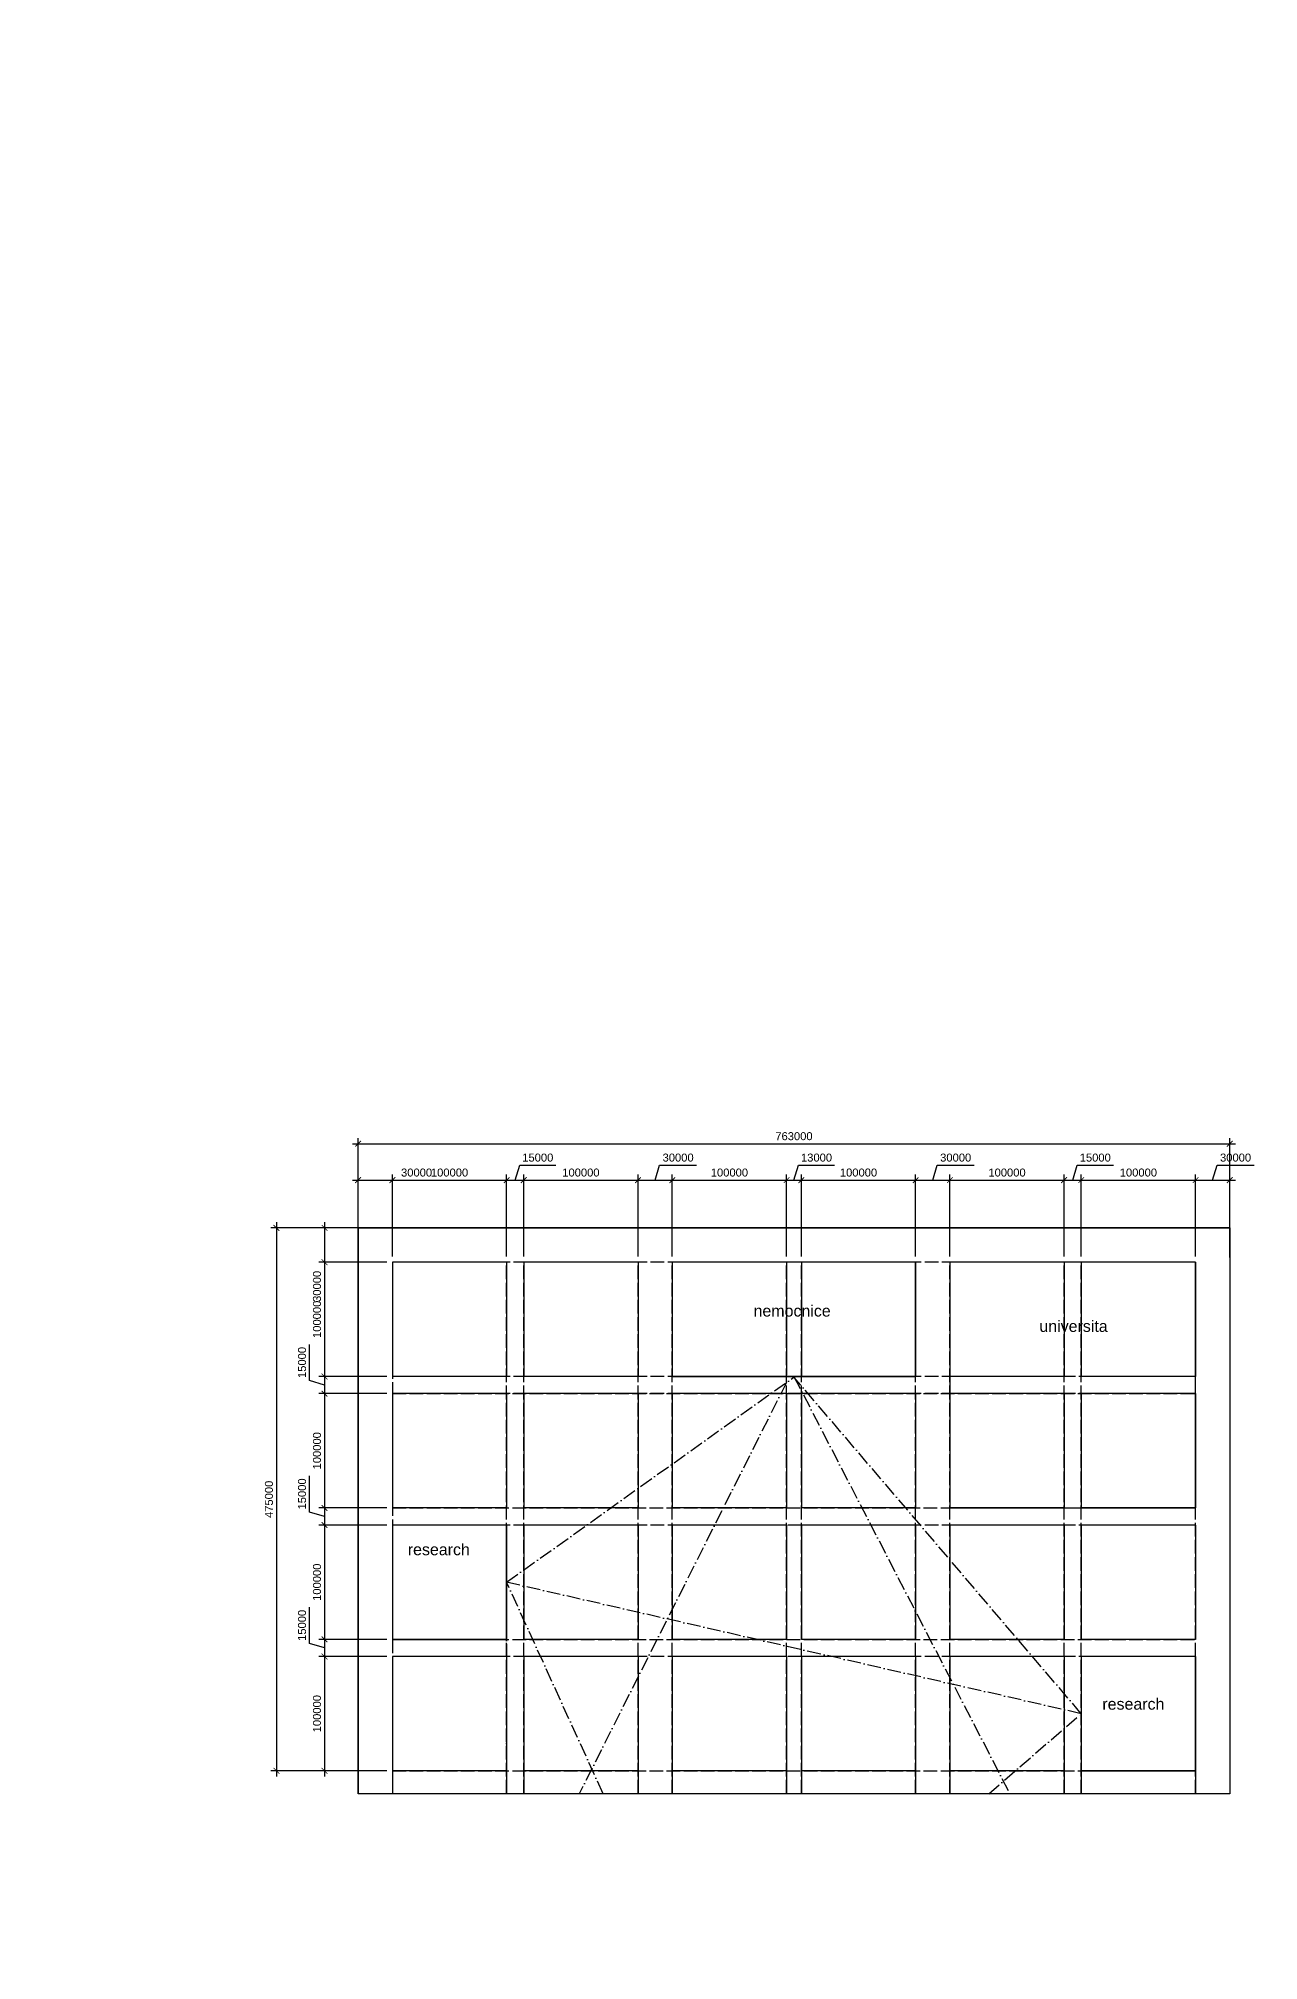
# Model space of a CAD drawing. Header units: millimetres. Extents: x -14568604 to 2614826, y -15966657 to 4339860.
# Drawn here: x -1032370 to 35721, y 446452 to 2128065 of the extents above; entities that cross this region are included whole.
import ezdxf

# ---------------------------------------------------------------- set-up
doc = ezdxf.new("R2010")
doc.units = ezdxf.units.MM
doc.linetypes.add('ACAD_ISO02W100', pattern=[15, 12, -3])
doc.linetypes.add('ACAD_ISO10W100', pattern=[18, 12, -3, 0, -3])
for name, color, linetype in [('kóty', 150, 'Continuous'), ('občanská vybavenost', 170, 'Continuous'), ('základní mřížka', 50, 'ACAD_ISO02W100')]:
    doc.layers.add(name, color=color, linetype=linetype)
for name, color, linetype, lineweight in [('master plan', 7, 'Continuous', 30), ('nedzemní dráha', 224, 'ACAD_ISO10W100', 30), ('research centra', 220, 'Continuous', 30), ('universita', 90, 'Continuous', 30)]:
    doc.layers.add(name, color=color, linetype=linetype, lineweight=lineweight)
doc.styles.get("Standard").update_dxf_attribs({"font": 'arial.ttf'})
doc.dimstyles.new('k', dxfattribs={"dimtxt": 7000, "dimasz": 5000, "dimexe": 5000, "dimexo": 5000, "dimgap": 3000, "dimtad": 1, "dimtxsty": 'Standard', "dimblk": 'ARCHTICK', "dimcen": 2.5, "dimdle": 5000, "dimadec": 0, "dimazin": 0, "dimtfac": 1, "dimtmove": 0, "dimatfit": 3, "dimldrblk": 'ARCHTICK', "dimfxl": 1, "dimarcsym": 0})

# ---------------------------------------------------------------- blocks, each defined once
blk = doc.blocks.new('_ArchTick')
at = {"color": 0, "linetype": 'ByBlock', "const_width": 0.15}
blk.add_lwpolyline([(-0.5, -0.5), (0.5, 0.5)], dxfattribs=at)
blk = doc.blocks.new('*D2')
at = {"layer": 'Defpoints', "color": 0, "transparency": 16777216}
for p in [(10506, 1161052), (-752494, 1087446), (10506, 1087446)]:
    blk.add_point(p, dxfattribs=at)
at = {"layer": 'kóty', "color": 0, "lineweight": -2, "transparency": 16777216}
for p, q in [((-757494, 1161052), (15506, 1161052)), ((-752494, 1092446), (-752494, 1166052)), ((10506, 1092446), (10506, 1166052))]:
    blk.add_line(p, q, dxfattribs=at)
at = {"layer": 'kóty', "color": 0, "lineweight": -2, "transparency": 16777216, "xscale": 5000, "yscale": 5000, "zscale": 5000, "rotation": 180}
blk.add_blockref('_ArchTick', (-752494, 1161052), dxfattribs=at)
at = {"layer": 'kóty', "color": 0, "lineweight": -2, "transparency": 16777216, "xscale": 5000, "yscale": 5000, "zscale": 5000}
blk.add_blockref('_ArchTick', (10506, 1161052), dxfattribs=at)
at = {"layer": 'kóty', "color": 0, "transparency": 16777216, "insert": (-370994, 1167629), "char_height": 7000, "attachment_point": 5}
blk.add_mtext('763000', dxfattribs=at)
blk = doc.blocks.new('*D3')
at = {"layer": 'Defpoints', "color": 0, "transparency": 16777216}
for p in [(-722494, 1129249), (-752494, 1056815), (-722494, 1057446)]:
    blk.add_point(p, dxfattribs=at)
at = {"layer": 'kóty', "color": 0, "lineweight": -2, "transparency": 16777216}
for p, q in [((-757494, 1129249), (-722494, 1129249)), ((-752494, 1061815), (-752494, 1134249)), ((-722494, 1062446), (-722494, 1134249)), ((-722494, 1129249), (-685180, 1129249))]:
    blk.add_line(p, q, dxfattribs=at)
at = {"layer": 'kóty', "color": 0, "lineweight": -2, "transparency": 16777216, "xscale": 5000, "yscale": 5000, "zscale": 5000, "rotation": 180}
blk.add_blockref('_ArchTick', (-752494, 1129249), dxfattribs=at)
at = {"layer": 'kóty', "color": 0, "lineweight": -2, "transparency": 16777216, "xscale": 5000, "yscale": 5000, "zscale": 5000}
blk.add_blockref('_ArchTick', (-722494, 1129249), dxfattribs=at)
at = {"layer": 'kóty', "color": 0, "transparency": 16777216, "insert": (-701337, 1135825), "char_height": 7000, "attachment_point": 5}
blk.add_mtext('30000', dxfattribs=at)
blk = doc.blocks.new('*D4')
at = {"layer": 'Defpoints', "color": 0, "transparency": 16777216}
for p in [(-622494, 1129249), (-722494, 1057446), (-622494, 1057446)]:
    blk.add_point(p, dxfattribs=at)
at = {"layer": 'kóty', "color": 0, "lineweight": -2, "transparency": 16777216}
for p, q in [((-727494, 1129249), (-617494, 1129249)), ((-722494, 1062446), (-722494, 1134249)), ((-622494, 1062446), (-622494, 1134249))]:
    blk.add_line(p, q, dxfattribs=at)
at = {"layer": 'kóty', "color": 0, "lineweight": -2, "transparency": 16777216, "xscale": 5000, "yscale": 5000, "zscale": 5000, "rotation": 180}
blk.add_blockref('_ArchTick', (-722494, 1129249), dxfattribs=at)
at = {"layer": 'kóty', "color": 0, "lineweight": -2, "transparency": 16777216, "xscale": 5000, "yscale": 5000, "zscale": 5000}
blk.add_blockref('_ArchTick', (-622494, 1129249), dxfattribs=at)
at = {"layer": 'kóty', "color": 0, "transparency": 16777216, "insert": (-672494, 1135823), "char_height": 7000, "attachment_point": 5}
blk.add_mtext('100000', dxfattribs=at)
blk = doc.blocks.new('*D5')
at = {"layer": 'Defpoints', "color": 0, "transparency": 16777216}
for p in [(-607494, 1129249), (-622494, 1057446), (-607494, 1057446)]:
    blk.add_point(p, dxfattribs=at)
at = {"layer": 'kóty', "color": 0, "lineweight": -2, "transparency": 16777216}
for p, q in [((-627494, 1129249), (-602494, 1129249)), ((-622494, 1062446), (-622494, 1134249)), ((-614994, 1129249), (-611072, 1142323)), ((-611072, 1142323), (-579412, 1142323)), ((-607494, 1062446), (-607494, 1134249))]:
    blk.add_line(p, q, dxfattribs=at)
at = {"layer": 'kóty', "color": 0, "lineweight": -2, "transparency": 16777216, "xscale": 5000, "yscale": 5000, "zscale": 5000, "rotation": 180}
blk.add_blockref('_ArchTick', (-622494, 1129249), dxfattribs=at)
at = {"layer": 'kóty', "color": 0, "lineweight": -2, "transparency": 16777216, "xscale": 5000, "yscale": 5000, "zscale": 5000}
blk.add_blockref('_ArchTick', (-607494, 1129249), dxfattribs=at)
at = {"layer": 'kóty', "color": 0, "transparency": 16777216, "insert": (-595242, 1148897), "char_height": 7000, "attachment_point": 5}
blk.add_mtext('15000', dxfattribs=at)
blk = doc.blocks.new('*D6')
at = {"layer": 'Defpoints', "color": 0, "transparency": 16777216}
for p in [(-507494, 1129249), (-607494, 1057446), (-507494, 1057446)]:
    blk.add_point(p, dxfattribs=at)
at = {"layer": 'kóty', "color": 0, "lineweight": -2, "transparency": 16777216}
for p, q in [((-612494, 1129249), (-502494, 1129249)), ((-607494, 1062446), (-607494, 1134249)), ((-507494, 1062446), (-507494, 1134249))]:
    blk.add_line(p, q, dxfattribs=at)
at = {"layer": 'kóty', "color": 0, "lineweight": -2, "transparency": 16777216, "xscale": 5000, "yscale": 5000, "zscale": 5000, "rotation": 180}
blk.add_blockref('_ArchTick', (-607494, 1129249), dxfattribs=at)
at = {"layer": 'kóty', "color": 0, "lineweight": -2, "transparency": 16777216, "xscale": 5000, "yscale": 5000, "zscale": 5000}
blk.add_blockref('_ArchTick', (-507494, 1129249), dxfattribs=at)
at = {"layer": 'kóty', "color": 0, "transparency": 16777216, "insert": (-557494, 1135823), "char_height": 7000, "attachment_point": 5}
blk.add_mtext('100000', dxfattribs=at)
blk = doc.blocks.new('*D7')
at = {"layer": 'Defpoints', "color": 0, "transparency": 16777216}
for p in [(-477494, 1129249), (-507494, 1057446), (-477494, 1057446)]:
    blk.add_point(p, dxfattribs=at)
at = {"layer": 'kóty', "color": 0, "lineweight": -2, "transparency": 16777216}
for p, q in [((-512494, 1129249), (-472494, 1129249)), ((-507494, 1062446), (-507494, 1134249)), ((-492494, 1129249), (-488571, 1142325)), ((-488571, 1142325), (-456257, 1142325)), ((-477494, 1062446), (-477494, 1134249))]:
    blk.add_line(p, q, dxfattribs=at)
at = {"layer": 'kóty', "color": 0, "lineweight": -2, "transparency": 16777216, "xscale": 5000, "yscale": 5000, "zscale": 5000, "rotation": 180}
blk.add_blockref('_ArchTick', (-507494, 1129249), dxfattribs=at)
at = {"layer": 'kóty', "color": 0, "lineweight": -2, "transparency": 16777216, "xscale": 5000, "yscale": 5000, "zscale": 5000}
blk.add_blockref('_ArchTick', (-477494, 1129249), dxfattribs=at)
at = {"layer": 'kóty', "color": 0, "transparency": 16777216, "insert": (-472414, 1148902), "char_height": 7000, "attachment_point": 5}
blk.add_mtext('30000', dxfattribs=at)
blk = doc.blocks.new('*D8')
at = {"layer": 'Defpoints', "color": 0, "transparency": 16777216}
for p in [(-377494, 1129249), (-477494, 1057446), (-377494, 1057446)]:
    blk.add_point(p, dxfattribs=at)
at = {"layer": 'kóty', "color": 0, "lineweight": -2, "transparency": 16777216}
for p, q in [((-482494, 1129249), (-372494, 1129249)), ((-477494, 1062446), (-477494, 1134249)), ((-377494, 1062446), (-377494, 1134249))]:
    blk.add_line(p, q, dxfattribs=at)
at = {"layer": 'kóty', "color": 0, "lineweight": -2, "transparency": 16777216, "xscale": 5000, "yscale": 5000, "zscale": 5000, "rotation": 180}
blk.add_blockref('_ArchTick', (-477494, 1129249), dxfattribs=at)
at = {"layer": 'kóty', "color": 0, "lineweight": -2, "transparency": 16777216, "xscale": 5000, "yscale": 5000, "zscale": 5000}
blk.add_blockref('_ArchTick', (-377494, 1129249), dxfattribs=at)
at = {"layer": 'kóty', "color": 0, "transparency": 16777216, "insert": (-427494, 1135823), "char_height": 7000, "attachment_point": 5}
blk.add_mtext('100000', dxfattribs=at)
blk = doc.blocks.new('*D9')
at = {"layer": 'Defpoints', "color": 0, "transparency": 16777216}
for p in [(-364494, 1129249), (-377494, 1057446), (-364494, 1057446)]:
    blk.add_point(p, dxfattribs=at)
at = {"layer": 'kóty', "color": 0, "lineweight": -2, "transparency": 16777216}
for p, q in [((-382494, 1129249), (-359494, 1129249)), ((-377494, 1062446), (-377494, 1134249)), ((-370994, 1129249), (-367071, 1142325)), ((-367071, 1142325), (-335411, 1142325)), ((-364494, 1062446), (-364494, 1134249))]:
    blk.add_line(p, q, dxfattribs=at)
at = {"layer": 'kóty', "color": 0, "lineweight": -2, "transparency": 16777216, "xscale": 5000, "yscale": 5000, "zscale": 5000, "rotation": 180}
blk.add_blockref('_ArchTick', (-377494, 1129249), dxfattribs=at)
at = {"layer": 'kóty', "color": 0, "lineweight": -2, "transparency": 16777216, "xscale": 5000, "yscale": 5000, "zscale": 5000}
blk.add_blockref('_ArchTick', (-364494, 1129249), dxfattribs=at)
at = {"layer": 'kóty', "color": 0, "transparency": 16777216, "insert": (-351241, 1148902), "char_height": 7000, "attachment_point": 5}
blk.add_mtext('13000', dxfattribs=at)
blk = doc.blocks.new('*D10')
at = {"layer": 'Defpoints', "color": 0, "transparency": 16777216}
for p in [(-264494, 1129249), (-364494, 1057446), (-264494, 1057446)]:
    blk.add_point(p, dxfattribs=at)
at = {"layer": 'kóty', "color": 0, "lineweight": -2, "transparency": 16777216}
for p, q in [((-369494, 1129249), (-259494, 1129249)), ((-364494, 1062446), (-364494, 1134249)), ((-264494, 1062446), (-264494, 1134249))]:
    blk.add_line(p, q, dxfattribs=at)
at = {"layer": 'kóty', "color": 0, "lineweight": -2, "transparency": 16777216, "xscale": 5000, "yscale": 5000, "zscale": 5000, "rotation": 180}
blk.add_blockref('_ArchTick', (-364494, 1129249), dxfattribs=at)
at = {"layer": 'kóty', "color": 0, "lineweight": -2, "transparency": 16777216, "xscale": 5000, "yscale": 5000, "zscale": 5000}
blk.add_blockref('_ArchTick', (-264494, 1129249), dxfattribs=at)
at = {"layer": 'kóty', "color": 0, "transparency": 16777216, "insert": (-314494, 1135823), "char_height": 7000, "attachment_point": 5}
blk.add_mtext('100000', dxfattribs=at)
blk = doc.blocks.new('*D11')
at = {"layer": 'Defpoints', "color": 0, "transparency": 16777216}
for p in [(-234494, 1129249), (-264494, 1057446), (-234494, 1057446)]:
    blk.add_point(p, dxfattribs=at)
at = {"layer": 'kóty', "color": 0, "lineweight": -2, "transparency": 16777216}
for p, q in [((-269494, 1129249), (-229494, 1129249)), ((-264494, 1062446), (-264494, 1134249)), ((-249494, 1129249), (-245571, 1142325)), ((-245571, 1142325), (-213257, 1142325)), ((-234494, 1062446), (-234494, 1134249))]:
    blk.add_line(p, q, dxfattribs=at)
at = {"layer": 'kóty', "color": 0, "lineweight": -2, "transparency": 16777216, "xscale": 5000, "yscale": 5000, "zscale": 5000, "rotation": 180}
blk.add_blockref('_ArchTick', (-264494, 1129249), dxfattribs=at)
at = {"layer": 'kóty', "color": 0, "lineweight": -2, "transparency": 16777216, "xscale": 5000, "yscale": 5000, "zscale": 5000}
blk.add_blockref('_ArchTick', (-234494, 1129249), dxfattribs=at)
at = {"layer": 'kóty', "color": 0, "transparency": 16777216, "insert": (-229414, 1148902), "char_height": 7000, "attachment_point": 5}
blk.add_mtext('30000', dxfattribs=at)
blk = doc.blocks.new('*D12')
at = {"layer": 'Defpoints', "color": 0, "transparency": 16777216}
for p in [(-134494, 1129249), (-234494, 1057446), (-134494, 1057446)]:
    blk.add_point(p, dxfattribs=at)
at = {"layer": 'kóty', "color": 0, "lineweight": -2, "transparency": 16777216}
for p, q in [((-239494, 1129249), (-129494, 1129249)), ((-234494, 1062446), (-234494, 1134249)), ((-134494, 1062446), (-134494, 1134249))]:
    blk.add_line(p, q, dxfattribs=at)
at = {"layer": 'kóty', "color": 0, "lineweight": -2, "transparency": 16777216, "xscale": 5000, "yscale": 5000, "zscale": 5000, "rotation": 180}
blk.add_blockref('_ArchTick', (-234494, 1129249), dxfattribs=at)
at = {"layer": 'kóty', "color": 0, "lineweight": -2, "transparency": 16777216, "xscale": 5000, "yscale": 5000, "zscale": 5000}
blk.add_blockref('_ArchTick', (-134494, 1129249), dxfattribs=at)
at = {"layer": 'kóty', "color": 0, "transparency": 16777216, "insert": (-184494, 1135823), "char_height": 7000, "attachment_point": 5}
blk.add_mtext('100000', dxfattribs=at)
blk = doc.blocks.new('*D13')
at = {"layer": 'Defpoints', "color": 0, "transparency": 16777216}
for p in [(-119494, 1129249), (-134494, 1057446), (-119494, 1057446)]:
    blk.add_point(p, dxfattribs=at)
at = {"layer": 'kóty', "color": 0, "lineweight": -2, "transparency": 16777216}
for p, q in [((-139494, 1129249), (-114494, 1129249)), ((-134494, 1062446), (-134494, 1134249)), ((-126994, 1129249), (-123072, 1142323)), ((-123072, 1142323), (-91412, 1142323)), ((-119494, 1062446), (-119494, 1134249))]:
    blk.add_line(p, q, dxfattribs=at)
at = {"layer": 'kóty', "color": 0, "lineweight": -2, "transparency": 16777216, "xscale": 5000, "yscale": 5000, "zscale": 5000, "rotation": 180}
blk.add_blockref('_ArchTick', (-134494, 1129249), dxfattribs=at)
at = {"layer": 'kóty', "color": 0, "lineweight": -2, "transparency": 16777216, "xscale": 5000, "yscale": 5000, "zscale": 5000}
blk.add_blockref('_ArchTick', (-119494, 1129249), dxfattribs=at)
at = {"layer": 'kóty', "color": 0, "transparency": 16777216, "insert": (-107242, 1148897), "char_height": 7000, "attachment_point": 5}
blk.add_mtext('15000', dxfattribs=at)
blk = doc.blocks.new('*D14')
at = {"layer": 'Defpoints', "color": 0, "transparency": 16777216}
for p in [(-19494, 1129249), (-119494, 1057446), (-19494, 1057446)]:
    blk.add_point(p, dxfattribs=at)
at = {"layer": 'kóty', "color": 0, "lineweight": -2, "transparency": 16777216}
for p, q in [((-124494, 1129249), (-14494, 1129249)), ((-119494, 1062446), (-119494, 1134249)), ((-19494, 1062446), (-19494, 1134249))]:
    blk.add_line(p, q, dxfattribs=at)
at = {"layer": 'kóty', "color": 0, "lineweight": -2, "transparency": 16777216, "xscale": 5000, "yscale": 5000, "zscale": 5000, "rotation": 180}
blk.add_blockref('_ArchTick', (-119494, 1129249), dxfattribs=at)
at = {"layer": 'kóty', "color": 0, "lineweight": -2, "transparency": 16777216, "xscale": 5000, "yscale": 5000, "zscale": 5000}
blk.add_blockref('_ArchTick', (-19494, 1129249), dxfattribs=at)
at = {"layer": 'kóty', "color": 0, "transparency": 16777216, "insert": (-69494, 1135823), "char_height": 7000, "attachment_point": 5}
blk.add_mtext('100000', dxfattribs=at)
blk = doc.blocks.new('*D15')
at = {"layer": 'Defpoints', "color": 0, "transparency": 16777216}
for p in [(10506, 1129249), (-19494, 1057446), (10506, 1056425)]:
    blk.add_point(p, dxfattribs=at)
at = {"layer": 'kóty', "color": 0, "lineweight": -2, "transparency": 16777216}
for p, q in [((-24494, 1129249), (15506, 1129249)), ((-19494, 1062446), (-19494, 1134249)), ((-4494, 1129249), (-571, 1142325)), ((-571, 1142325), (31743, 1142325)), ((10506, 1061425), (10506, 1134249))]:
    blk.add_line(p, q, dxfattribs=at)
at = {"layer": 'kóty', "color": 0, "lineweight": -2, "transparency": 16777216, "xscale": 5000, "yscale": 5000, "zscale": 5000, "rotation": 180}
blk.add_blockref('_ArchTick', (-19494, 1129249), dxfattribs=at)
at = {"layer": 'kóty', "color": 0, "lineweight": -2, "transparency": 16777216, "xscale": 5000, "yscale": 5000, "zscale": 5000}
blk.add_blockref('_ArchTick', (10506, 1129249), dxfattribs=at)
at = {"layer": 'kóty', "color": 0, "transparency": 16777216, "insert": (15586, 1148902), "char_height": 7000, "attachment_point": 5}
blk.add_mtext('30000', dxfattribs=at)
blk = doc.blocks.new('*D16')
at = {"layer": 'Defpoints', "color": 0, "transparency": 16777216}
for p in [(-752494, 1087446), (-823977, 612446), (-722494, 612446)]:
    blk.add_point(p, dxfattribs=at)
at = {"layer": 'kóty', "color": 0, "lineweight": -2, "transparency": 16777216}
for p, q in [((-757494, 1087446), (-828977, 1087446)), ((-823977, 1092446), (-823977, 607446)), ((-727494, 612446), (-828977, 612446))]:
    blk.add_line(p, q, dxfattribs=at)
at = {"layer": 'kóty', "color": 0, "lineweight": -2, "transparency": 16777216, "xscale": 5000, "yscale": 5000, "zscale": 5000}
for p, rotation in [((-823977, 1087446), 90), ((-823977, 612446), 270)]:
    blk.add_blockref('_ArchTick', p, dxfattribs=dict(at, rotation=rotation))
at = {"layer": 'kóty', "color": 0, "transparency": 16777216, "insert": (-830551, 849946), "char_height": 7000, "attachment_point": 5, "rotation": 90}
blk.add_mtext('475000', dxfattribs=at)
blk = doc.blocks.new('*D17')
at = {"layer": 'Defpoints', "color": 0, "transparency": 16777216}
for p in [(-722494, 1087446), (-781936, 1057446), (-722494, 1057446)]:
    blk.add_point(p, dxfattribs=at)
at = {"layer": 'kóty', "color": 0, "lineweight": -2, "transparency": 16777216}
for p, q in [((-727494, 1087446), (-786936, 1087446)), ((-781936, 1092446), (-781936, 1057446)), ((-727494, 1057446), (-786936, 1057446)), ((-781936, 1057446), (-781936, 1020131))]:
    blk.add_line(p, q, dxfattribs=at)
at = {"layer": 'kóty', "color": 0, "lineweight": -2, "transparency": 16777216, "xscale": 5000, "yscale": 5000, "zscale": 5000}
for p, rotation in [((-781936, 1087446), 90), ((-781936, 1057446), 270)]:
    blk.add_blockref('_ArchTick', p, dxfattribs=dict(at, rotation=rotation))
at = {"layer": 'kóty', "color": 0, "transparency": 16777216, "insert": (-788512, 1036289), "char_height": 7000, "attachment_point": 5, "rotation": 90}
blk.add_mtext('30000', dxfattribs=at)
blk = doc.blocks.new('*D18')
at = {"layer": 'Defpoints', "color": 0, "transparency": 16777216}
for p in [(-722494, 1057446), (-781936, 957446), (-722494, 957446)]:
    blk.add_point(p, dxfattribs=at)
at = {"layer": 'kóty', "color": 0, "lineweight": -2, "transparency": 16777216}
for p, q in [((-781936, 1062446), (-781936, 952446)), ((-727494, 1057446), (-786936, 1057446)), ((-727494, 957446), (-786936, 957446))]:
    blk.add_line(p, q, dxfattribs=at)
at = {"layer": 'kóty', "color": 0, "lineweight": -2, "transparency": 16777216, "xscale": 5000, "yscale": 5000, "zscale": 5000}
for p, rotation in [((-781936, 1057446), 90), ((-781936, 957446), 270)]:
    blk.add_blockref('_ArchTick', p, dxfattribs=dict(at, rotation=rotation))
at = {"layer": 'kóty', "color": 0, "transparency": 16777216, "insert": (-788510, 1007446), "char_height": 7000, "attachment_point": 5, "rotation": 90}
blk.add_mtext('100000', dxfattribs=at)
blk = doc.blocks.new('*D19')
at = {"layer": 'Defpoints', "color": 0, "transparency": 16777216}
for p in [(-781936, 942446), (-722494, 957446), (-722494, 942446)]:
    blk.add_point(p, dxfattribs=at)
at = {"layer": 'kóty', "color": 0, "lineweight": -2, "transparency": 16777216}
for p, q in [((-795010, 953868), (-795010, 985528)), ((-781936, 962446), (-781936, 937446)), ((-781936, 949946), (-795010, 953868)), ((-727494, 957446), (-786936, 957446)), ((-727494, 942446), (-786936, 942446))]:
    blk.add_line(p, q, dxfattribs=at)
at = {"layer": 'kóty', "color": 0, "lineweight": -2, "transparency": 16777216, "xscale": 5000, "yscale": 5000, "zscale": 5000}
for p, rotation in [((-781936, 957446), 90), ((-781936, 942446), 270)]:
    blk.add_blockref('_ArchTick', p, dxfattribs=dict(at, rotation=rotation))
at = {"layer": 'kóty', "color": 0, "transparency": 16777216, "insert": (-801584, 969698), "char_height": 7000, "attachment_point": 5, "rotation": 90}
blk.add_mtext('15000', dxfattribs=at)
blk = doc.blocks.new('*D20')
at = {"layer": 'Defpoints', "color": 0, "transparency": 16777216}
for p in [(-722494, 942446), (-781936, 842446), (-722494, 842446)]:
    blk.add_point(p, dxfattribs=at)
at = {"layer": 'kóty', "color": 0, "lineweight": -2, "transparency": 16777216}
for p, q in [((-727494, 942446), (-786936, 942446)), ((-781936, 947446), (-781936, 837446)), ((-727494, 842446), (-786936, 842446))]:
    blk.add_line(p, q, dxfattribs=at)
at = {"layer": 'kóty', "color": 0, "lineweight": -2, "transparency": 16777216, "xscale": 5000, "yscale": 5000, "zscale": 5000}
for p, rotation in [((-781936, 942446), 90), ((-781936, 842446), 270)]:
    blk.add_blockref('_ArchTick', p, dxfattribs=dict(at, rotation=rotation))
at = {"layer": 'kóty', "color": 0, "transparency": 16777216, "insert": (-788510, 892446), "char_height": 7000, "attachment_point": 5, "rotation": 90}
blk.add_mtext('100000', dxfattribs=at)
blk = doc.blocks.new('*D21')
at = {"layer": 'Defpoints', "color": 0, "transparency": 16777216}
for p in [(-722494, 842446), (-781936, 827446), (-722494, 827446)]:
    blk.add_point(p, dxfattribs=at)
at = {"layer": 'kóty', "color": 0, "lineweight": -2, "transparency": 16777216}
for p, q in [((-795010, 838868), (-795010, 870528)), ((-727494, 842446), (-786936, 842446)), ((-781936, 847446), (-781936, 822446)), ((-781936, 834946), (-795010, 838868)), ((-727494, 827446), (-786936, 827446))]:
    blk.add_line(p, q, dxfattribs=at)
at = {"layer": 'kóty', "color": 0, "lineweight": -2, "transparency": 16777216, "xscale": 5000, "yscale": 5000, "zscale": 5000}
for p, rotation in [((-781936, 842446), 90), ((-781936, 827446), 270)]:
    blk.add_blockref('_ArchTick', p, dxfattribs=dict(at, rotation=rotation))
at = {"layer": 'kóty', "color": 0, "transparency": 16777216, "insert": (-801584, 854698), "char_height": 7000, "attachment_point": 5, "rotation": 90}
blk.add_mtext('15000', dxfattribs=at)
blk = doc.blocks.new('*D22')
at = {"layer": 'Defpoints', "color": 0, "transparency": 16777216}
for p in [(-722494, 827446), (-781936, 727446), (-722494, 727446)]:
    blk.add_point(p, dxfattribs=at)
at = {"layer": 'kóty', "color": 0, "lineweight": -2, "transparency": 16777216}
for p, q in [((-727494, 827446), (-786936, 827446)), ((-781936, 832446), (-781936, 722446)), ((-727494, 727446), (-786936, 727446))]:
    blk.add_line(p, q, dxfattribs=at)
at = {"layer": 'kóty', "color": 0, "lineweight": -2, "transparency": 16777216, "xscale": 5000, "yscale": 5000, "zscale": 5000}
for p, rotation in [((-781936, 827446), 90), ((-781936, 727446), 270)]:
    blk.add_blockref('_ArchTick', p, dxfattribs=dict(at, rotation=rotation))
at = {"layer": 'kóty', "color": 0, "transparency": 16777216, "insert": (-788510, 777446), "char_height": 7000, "attachment_point": 5, "rotation": 90}
blk.add_mtext('100000', dxfattribs=at)
blk = doc.blocks.new('*D23')
at = {"layer": 'Defpoints', "color": 0, "transparency": 16777216}
for p in [(-722494, 727446), (-781936, 712446), (-722494, 712446)]:
    blk.add_point(p, dxfattribs=at)
at = {"layer": 'kóty', "color": 0, "lineweight": -2, "transparency": 16777216}
for p, q in [((-795010, 723868), (-795010, 755528)), ((-781936, 719946), (-795010, 723868)), ((-727494, 727446), (-786936, 727446)), ((-781936, 732446), (-781936, 707446)), ((-727494, 712446), (-786936, 712446))]:
    blk.add_line(p, q, dxfattribs=at)
at = {"layer": 'kóty', "color": 0, "lineweight": -2, "transparency": 16777216, "xscale": 5000, "yscale": 5000, "zscale": 5000}
for p, rotation in [((-781936, 727446), 90), ((-781936, 712446), 270)]:
    blk.add_blockref('_ArchTick', p, dxfattribs=dict(at, rotation=rotation))
at = {"layer": 'kóty', "color": 0, "transparency": 16777216, "insert": (-801584, 739698), "char_height": 7000, "attachment_point": 5, "rotation": 90}
blk.add_mtext('15000', dxfattribs=at)
blk = doc.blocks.new('*D24')
at = {"layer": 'Defpoints', "color": 0, "transparency": 16777216}
for p in [(-722494, 712446), (-781936, 612446), (-722494, 612446)]:
    blk.add_point(p, dxfattribs=at)
at = {"layer": 'kóty', "color": 0, "lineweight": -2, "transparency": 16777216}
for p, q in [((-727494, 712446), (-786936, 712446)), ((-781936, 717446), (-781936, 607446)), ((-727494, 612446), (-786936, 612446))]:
    blk.add_line(p, q, dxfattribs=at)
at = {"layer": 'kóty', "color": 0, "lineweight": -2, "transparency": 16777216, "xscale": 5000, "yscale": 5000, "zscale": 5000}
for p, rotation in [((-781936, 712446), 90), ((-781936, 612446), 270)]:
    blk.add_blockref('_ArchTick', p, dxfattribs=dict(at, rotation=rotation))
at = {"layer": 'kóty', "color": 0, "transparency": 16777216, "insert": (-788510, 662446), "char_height": 7000, "attachment_point": 5, "rotation": 90}
blk.add_mtext('100000', dxfattribs=at)

msp = doc.modelspace()

# ---------------------------------------------------------------- linework, layer by layer
for points in [[(-752494.318, 592445.85), (-752494.318, 1087445.85), (10505.682, 1087445.85), (10505.682, 592445.85)], [(10505.682, 592445.85), (-752494.318, 592445.85)]]:
    msp.add_lwpolyline(points)
at = {"layer": 'master plan'}
for points in [[(10505.682, 1087445.85), (-752494.318, 1087445.85)], [(-752494.318, 1087445.85), (-752494.318, 592445.85)], [(10505.682, 1087445.85), (10505.682, 592445.85)], [(-722494.318, 1057445.85), (-722494.318, 957445.85)], [(-622494.318, 1057445.85), (-722494.318, 1057445.85)], [(-622494.318, 1057445.85), (-622494.318, 957445.85)], [(-607494.318, 1057445.85), (-607494.318, 957445.85)], [(-507494.318, 1057445.85), (-607494.318, 1057445.85)], [(-507494.318, 1057445.85), (-507494.318, 957445.85)], [(-477494.318, 1057445.85), (-477494.318, 957445.85)], [(-377494.318, 1057445.85), (-477494.318, 1057445.85)], [(-377494.318, 1057445.85), (-377494.318, 957445.85)], [(-364494.318, 1057445.85), (-364494.318, 957445.85)], [(-264494.318, 1057445.85), (-364494.318, 1057445.85)], [(-264494.318, 1057445.85), (-264494.318, 957445.85)], [(-234494.318, 1057445.85), (-234494.318, 957445.85)], [(-134494.318, 1057445.85), (-234494.318, 1057445.85)], [(-134494.318, 1057445.85), (-134494.318, 957445.85)], [(-119494.318, 1057445.85), (-119494.318, 957445.85)], [(-19494.318, 1057445.85), (-119494.318, 1057445.85)], [(-19494.318, 1057445.85), (-19494.318, 957445.85)], [(-622494.318, 957445.85), (-722494.318, 957445.85)], [(-622494.318, 942445.85), (-722494.318, 942445.85)], [(-722494.318, 942445.85), (-722494.318, 842445.85)], [(-622494.318, 942445.85), (-622494.318, 842445.85)], [(-507494.318, 957445.85), (-607494.318, 957445.85)], [(-507494.318, 942445.85), (-607494.318, 942445.85)], [(-607494.318, 942445.85), (-607494.318, 842445.85)], [(-507494.318, 942445.85), (-507494.318, 842445.85)], [(-377494.318, 957445.85), (-477494.318, 957445.85)], [(-377494.318, 942445.85), (-477494.318, 942445.85)], [(-477494.318, 942445.85), (-477494.318, 842445.85)], [(-377494.318, 942445.85), (-377494.318, 842445.85)], [(-264494.318, 957445.85), (-364494.318, 957445.85)], [(-264494.318, 942445.85), (-364494.318, 942445.85)], [(-364494.318, 942445.85), (-364494.318, 842445.85)], [(-264494.318, 942445.85), (-264494.318, 842445.85)], [(-134494.318, 957445.85), (-234494.318, 957445.85)], [(-134494.318, 942445.85), (-234494.318, 942445.85)], [(-234494.318, 942445.85), (-234494.318, 842445.85)], [(-134494.318, 942445.85), (-134494.318, 842445.85)], [(-19494.318, 957445.85), (-119494.318, 957445.85)], [(-19494.318, 942445.85), (-119494.318, 942445.85)], [(-119494.318, 942445.85), (-119494.318, 842445.85)], [(-19494.318, 942445.85), (-19494.318, 842445.85)], [(-622494.318, 842445.85), (-722494.318, 842445.85)], [(-507494.318, 842445.85), (-607494.318, 842445.85)], [(-377494.318, 842445.85), (-477494.318, 842445.85)], [(-264494.318, 842445.85), (-364494.318, 842445.85)], [(-134494.318, 842445.85), (-234494.318, 842445.85)], [(-19494.318, 842445.85), (-119494.318, 842445.85)], [(-622494.318, 827445.85), (-722494.318, 827445.85)], [(-722494.318, 827445.85), (-722494.318, 727445.85)], [(-622494.318, 827445.85), (-622494.318, 727445.85)], [(-507494.318, 827445.85), (-607494.318, 827445.85)], [(-607494.318, 827445.85), (-607494.318, 727445.85)], [(-507494.318, 827445.85), (-507494.318, 727445.85)], [(-377494.318, 827445.85), (-477494.318, 827445.85)], [(-477494.318, 827445.85), (-477494.318, 727445.85)], [(-377494.318, 827445.85), (-377494.318, 727445.85)], [(-264494.318, 827445.85), (-364494.318, 827445.85)], [(-364494.318, 827445.85), (-364494.318, 727445.85)], [(-264494.318, 827445.85), (-264494.318, 727445.85)], [(-134494.318, 827445.85), (-234494.318, 827445.85)], [(-234494.318, 827445.85), (-234494.318, 727445.85)], [(-134494.318, 827445.85), (-134494.318, 727445.85)], [(-19494.318, 827445.85), (-119494.318, 827445.85)], [(-119494.318, 827445.85), (-119494.318, 727445.85)], [(-19494.318, 827445.85), (-19494.318, 727445.85)], [(-622494.318, 727445.85), (-722494.318, 727445.85)], [(-507494.318, 727445.85), (-607494.318, 727445.85)], [(-377494.318, 727445.85), (-477494.318, 727445.85)], [(-264494.318, 727445.85), (-364494.318, 727445.85)], [(-134494.318, 727445.85), (-234494.318, 727445.85)], [(-19494.318, 727445.85), (-119494.318, 727445.85)], [(-622494.318, 712445.85), (-722494.318, 712445.85)], [(-722494.318, 712445.85), (-722494.318, 592445.85)], [(-622494.318, 712445.85), (-622494.318, 592445.85)], [(-507494.318, 712445.85), (-607494.318, 712445.85)], [(-607494.318, 712445.85), (-607494.318, 592445.85)], [(-507494.318, 712445.85), (-507494.318, 592445.85)], [(-377494.318, 712445.85), (-477494.318, 712445.85)], [(-477494.318, 712445.85), (-477494.318, 592445.85)], [(-377494.318, 712445.85), (-377494.318, 592445.85)], [(-264494.318, 712445.85), (-364494.318, 712445.85)], [(-364494.318, 712445.85), (-364494.318, 592445.85)], [(-264494.318, 712445.85), (-264494.318, 592445.85)], [(-134494.318, 712445.85), (-234494.318, 712445.85)], [(-234494.318, 712445.85), (-234494.318, 592445.85)], [(-134494.318, 712445.85), (-134494.318, 592445.85)], [(-19494.318, 712445.85), (-119494.318, 712445.85)], [(-119494.318, 712445.85), (-119494.318, 592445.85)], [(-19494.318, 712445.85), (-19494.318, 592445.85)], [(-622494.318, 612445.85), (-722494.318, 612445.85)], [(-507494.318, 612445.85), (-607494.318, 612445.85)], [(-377494.318, 612445.85), (-477494.318, 612445.85)], [(-264494.318, 612445.85), (-364494.318, 612445.85)], [(-134494.318, 612445.85), (-234494.318, 612445.85)], [(-19494.318, 612445.85), (-119494.318, 612445.85)]]:
    msp.add_lwpolyline(points, dxfattribs=at)
at = {"layer": 'nedzemní dráha', "ltscale": 1000}
msp.add_line((-200358.118, 592445.85), (-119494.318, 662445.85), dxfattribs=at)
for points in [[(-622494.318, 777445.85), (-370994.318, 956958.79)], [(-377494.318, 952319.29), (-558922.107, 592445.85)], [(-370994.318, 957445.85), (-181995.543, 592445.85)], [(-119494.318, 662445.85), (-370994.318, 956958.79)], [(-119494.318, 662445.85), (-622494.318, 777445.85)], [(-538062.945, 592445.85), (-622494.318, 777445.85)], [(-622494.318, 777445.85), (-622494.318, 592445.85)], [(-119494.318, 662445.85), (-119494.318, 592445.85)]]:
    msp.add_lwpolyline(points, dxfattribs=at)
at = {"layer": 'občanská vybavenost'}
msp.add_lwpolyline([(-477494.318, 1057445.85), (-477494.318, 957445.85), (-264494.318, 957445.85), (-264494.318, 1057445.85), (-477494.318, 1057445.85)], dxfattribs=at)
at = {"layer": 'research centra'}
for points in [[(-622494.318, 827445.85), (-722494.318, 827445.85), (-722494.318, 727445.85), (-622494.318, 727445.85)], [(-622494.318, 727445.85), (-622494.318, 827445.85)], [(-119494.318, 712445.85), (-119494.318, 612445.85), (-19494.318, 612445.85), (-19494.318, 712445.85), (-119494.318, 712445.85)]]:
    msp.add_lwpolyline(points, dxfattribs=at)
at = {"layer": 'universita'}
msp.add_lwpolyline([(-234494.318, 1057445.85), (-234494.318, 842445.85), (-19494.318, 842445.85), (-19494.318, 1057445.85), (-234494.318, 1057445.85)], dxfattribs=at)
at = {"layer": 'základní mřížka', "ltscale": 1000}
for points in [[(-19494.318, 1057445.85), (-722494.318, 1057445.85)], [(-722494.318, 1057445.85), (-722494.318, 592445.85)], [(-622494.318, 592445.85), (-622494.318, 1057445.85)], [(-607494.318, 592445.85), (-607494.318, 1057445.85)], [(-507494.318, 592445.85), (-507494.318, 1057445.85)], [(-477494.318, 592445.85), (-477494.318, 1057445.85)], [(-377494.318, 592445.85), (-377494.318, 1057445.85)], [(-364494.318, 592445.85), (-364494.318, 1057445.85)], [(-264494.318, 592445.85), (-264494.318, 1057445.85)], [(-234494.318, 592445.85), (-234494.318, 1057445.85)], [(-134494.318, 592445.85), (-134494.318, 1057445.85)], [(-119494.318, 592445.85), (-119494.318, 1057445.85)], [(-19494.318, 592445.85), (-19494.318, 1057445.85)], [(-19494.318, 592445.85), (-19494.318, 1057445.85)], [(-19494.318, 957445.85), (-722494.318, 957445.85)], [(-722494.318, 942445.85), (-19494.318, 942445.85), (-722494.318, 942445.85)], [(-722494.318, 842445.85), (-19494.318, 842445.85)], [(-19494.318, 827445.85), (-722494.318, 827445.85)], [(-722494.318, 727445.85), (-19494.318, 727445.85)], [(-19494.318, 712445.85), (-722494.318, 712445.85)], [(-722494.318, 612445.85), (-19494.318, 612445.85)]]:
    msp.add_lwpolyline(points, dxfattribs=at)
msp.add_circle((-1045057.711, 149793.115), 3659884.026, dxfattribs=at)

# ---------------------------------------------------------------- texts
at = {"layer": 'občanská vybavenost', "insert": (-406359.51, 1019882.851), "char_height": 10000, "attachment_point": 1}
msp.add_mtext_dynamic_manual_height_columns('nemocnice', width=124275.22247, gutter_width=12.5, heights=[0], dxfattribs=at)
at = {"layer": 'research centra', "char_height": 10000, "attachment_point": 1}
for insert in [(-709046.591, 811082.956), (-101040.699, 675931.042)]:
    msp.add_mtext_dynamic_manual_height_columns('research', width=69990.07182, gutter_width=12.5, heights=[0], dxfattribs=dict(at, insert=insert))
at = {"layer": 'universita', "insert": (-156163.617, 1006470.073), "char_height": 10000, "attachment_point": 1}
msp.add_mtext_dynamic_manual_height_columns('universita', width=118580.68146, gutter_width=12.5, heights=[0], dxfattribs=at)

# ---------------------------------------------------------------- dimensions: what is measured, and where the dimension line sits
at = {"layer": 'kóty'}
for base, p1, p2, picture, middle in [((10505.682, 1161052.221), (-752494.318, 1087445.85), (10505.682, 1087445.85), '*D2', (-370994.318, 1167628.619)), ((-722494.318, 1129249.035), (-752494.318, 1056815.247), (-722494.318, 1057445.85), '*D3', (-701337.088, 1135825.434))]:
    dim = msp.add_linear_dim(base=base, p1=p1, p2=p2, dimstyle='k', dxfattribs=at)
    dim.commit()
    dim.dimension.update_dxf_attribs({"geometry": picture, "text_midpoint": middle})
for base, p1, p2, picture, middle in [((-607494.318, 1129249.035), (-622494.318, 1057445.85), (-607494.318, 1057445.85), '*D5', (-608072.115, 1148897.057)), ((-477494.318, 1129249.035), (-507494.318, 1057445.85), (-477494.318, 1057445.85), '*D7', (-485571.399, 1148901.832)), ((-364494.318, 1129249.035), (-377494.318, 1057445.85), (-364494.318, 1057445.85), '*D9', (-364071.399, 1148901.832)), ((-234494.318, 1129249.035), (-264494.318, 1057445.85), (-234494.318, 1057445.85), '*D11', (-242571.399, 1148901.832)), ((-119494.318, 1129249.035), (-134494.318, 1057445.85), (-119494.318, 1057445.85), '*D13', (-120072.115, 1148897.057)), ((10505.682, 1129249.035), (-19494.318, 1057445.85), (10505.682, 1056424.859), '*D15', (2428.601, 1148901.832)), ((-622494.318, 1129249.035), (-722494.318, 1057445.85), (-622494.318, 1057445.85), '*D4', (-672494.318, 1135823.046)), ((-507494.318, 1129249.035), (-607494.318, 1057445.85), (-507494.318, 1057445.85), '*D6', (-557494.318, 1135823.046)), ((-377494.318, 1129249.035), (-477494.318, 1057445.85), (-377494.318, 1057445.85), '*D8', (-427494.318, 1135823.046)), ((-264494.318, 1129249.035), (-364494.318, 1057445.85), (-264494.318, 1057445.85), '*D10', (-314494.318, 1135823.046)), ((-134494.318, 1129249.035), (-234494.318, 1057445.85), (-134494.318, 1057445.85), '*D12', (-184494.318, 1135823.046)), ((-19494.318, 1129249.035), (-119494.318, 1057445.85), (-19494.318, 1057445.85), '*D14', (-69494.318, 1135823.046))]:
    dim = msp.add_linear_dim(base=base, p1=p1, p2=p2, dimstyle='k', override={"dimtmove": 1}, dxfattribs=at)
    dim.commit()
    dim.dimension.update_dxf_attribs({"geometry": picture, "text_midpoint": middle})
for base, p1, p2, picture, middle in [((-823977.443, 612445.85), (-752494.318, 1087445.85), (-722494.318, 612445.85), '*D16', (-830551.454, 849945.85)), ((-781935.817, 1057445.85), (-722494.318, 1087445.85), (-722494.318, 1057445.85), '*D17', (-788512.215, 1036288.619))]:
    dim = msp.add_linear_dim(base=base, p1=p1, p2=p2, angle=90, dimstyle='k', dxfattribs=at)
    dim.commit()
    dim.dimension.update_dxf_attribs({"geometry": picture, "text_midpoint": middle})
for base, p1, p2, picture, middle in [((-781935.817, 957445.85), (-722494.318, 1057445.85), (-722494.318, 957445.85), '*D18', (-788509.828, 1007445.85)), ((-781935.817, 942445.85), (-722494.318, 957445.85), (-722494.318, 942445.85), '*D19', (-801583.838, 956868.053)), ((-781935.817, 842445.85), (-722494.318, 942445.85), (-722494.318, 842445.85), '*D20', (-788509.828, 892445.85)), ((-781935.817, 827445.85), (-722494.318, 842445.85), (-722494.318, 827445.85), '*D21', (-801583.838, 841868.053)), ((-781935.817, 727445.85), (-722494.318, 827445.85), (-722494.318, 727445.85), '*D22', (-788509.828, 777445.85)), ((-781935.817, 712445.85), (-722494.318, 727445.85), (-722494.318, 712445.85), '*D23', (-801583.838, 726868.053)), ((-781935.817, 612445.85), (-722494.318, 712445.85), (-722494.318, 612445.85), '*D24', (-788509.828, 662445.85))]:
    dim = msp.add_linear_dim(base=base, p1=p1, p2=p2, angle=90, dimstyle='k', override={"dimtmove": 1}, dxfattribs=at)
    dim.commit()
    dim.dimension.update_dxf_attribs({"geometry": picture, "text_midpoint": middle})

doc.saveas('drawing.dxf')
